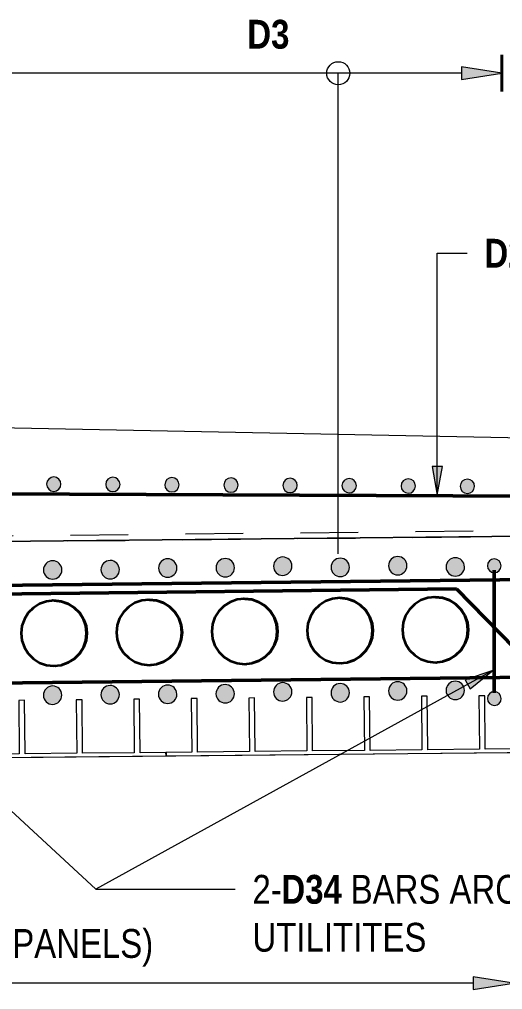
# Model space of a CAD drawing. Header units: metres. Extents: x 577 to 630, y 3 to 1710.
# Drawn here: x 607.186 to 608.026, y 18.465 to 20.15 of the extents above; entities that cross this region are included whole.
import ezdxf

# ---------------------------------------------------------------- set-up
doc = ezdxf.new("R2010")
doc.units = ezdxf.units.M
doc.linetypes.add('JacobsDash', pattern=[0.0045, 0.003, -0.0015])
for name, color, linetype, lineweight in [('D-BDGE', 7, 'Continuous', 13), ('D-BDGE-FLOOR', 7, 'Continuous', 50), ('D-BDGE-FLOOR-HID', 7, 'JacobsDash', 18), ('D-BDGE-FRAMING', 7, 'Continuous', 50), ('D-BDGE-LINE', 7, 'Continuous', 9), ('D-ENHA-TEXT', 7, 'Continuous', 9)]:
    doc.layers.add(name, color=color, linetype=linetype, lineweight=lineweight)
doc.layers.add('D-BDGE-Conduits', color=1, linetype='Continuous', lineweight=9, true_color=0xff0000)
doc.styles.add('Arial Narrow_2', font='ARIALN.TTF', dxfattribs={"height": 0.05})
doc.styles.add('Arial Narrow_B_1', font='ARIALNB.TTF', dxfattribs={"height": 0.05})

# ---------------------------------------------------------------- blocks, each defined once
blk = doc.blocks.new('07_STR_DPS_PermadecPanel - 07_STR_DPS_PermadecPanel-5973117-DRG-1095 SECTION 1')
at = {"layer": 'D-BDGE-FRAMING', "lineweight": 13}
for p, q in [((-1687.8408, 18.9641), (-1687.8508, 18.964)), ((-1687.8508, 18.964), (-1687.8498, 18.871)), ((-1687.8398, 18.8711), (-1687.8408, 18.9641)), ((-1687.7408, 18.9651), (-1687.7508, 18.965)), ((-1687.7508, 18.965), (-1687.7499, 18.872)), ((-1687.7399, 18.8721), (-1687.7408, 18.9651)), ((-1687.6408, 18.9661), (-1687.6508, 18.966)), ((-1687.6508, 18.966), (-1687.6499, 18.873)), ((-1687.6399, 18.8731), (-1687.6408, 18.9661)), ((-1687.5408, 18.9671), (-1687.5508, 18.967)), ((-1687.5508, 18.967), (-1687.5499, 18.874)), ((-1687.5399, 18.8741), (-1687.5408, 18.9671)), ((-1687.4408, 18.9681), (-1687.4508, 18.968)), ((-1687.4508, 18.968), (-1687.4499, 18.875)), ((-1687.4399, 18.8751), (-1687.4408, 18.9681)), ((-1687.3408, 18.9691), (-1687.3508, 18.969)), ((-1687.3508, 18.969), (-1687.3499, 18.876)), ((-1687.3399, 18.8761), (-1687.3408, 18.9691)), ((-1687.5499, 18.874), (-1687.6399, 18.8731)), ((-1687.4499, 18.875), (-1687.5399, 18.8741)), ((-1687.3499, 18.876), (-1687.4399, 18.8751)), ((-1687.2949, 18.8766), (-1687.3399, 18.8761)), ((-1687.2948, 18.8706), (-1687.2949, 18.8766)), ((-1687.8498, 18.871), (-1687.8948, 18.8706)), ((-1687.8948, 18.8646), (-1687.2948, 18.8706)), ((-1687.8948, 18.8706), (-1687.8948, 18.8646)), ((-1687.7499, 18.872), (-1687.8398, 18.8711)), ((-1687.6499, 18.873), (-1687.7399, 18.8721))]:
    blk.add_line(p, q, dxfattribs=at)
blk = doc.blocks.new('07_STR_DPS_PermadecPanel - 07_STR_DPS_PermadecPanel-V14-DRG-1095 SECTION 1')
at = {"layer": 'D-BDGE-FRAMING', "lineweight": 13}
for p, q in [((-1686.7408, 18.9751), (-1686.7508, 18.975)), ((-1686.7508, 18.975), (-1686.7499, 18.882)), ((-1686.7399, 18.8821), (-1686.7408, 18.9751)), ((-1687.2408, 18.9701), (-1687.2508, 18.97)), ((-1687.2508, 18.97), (-1687.2498, 18.877)), ((-1687.2398, 18.8771), (-1687.2408, 18.9701)), ((-1687.1408, 18.9711), (-1687.1508, 18.971)), ((-1687.1508, 18.971), (-1687.1499, 18.878)), ((-1687.1399, 18.8781), (-1687.1408, 18.9711)), ((-1687.0408, 18.9721), (-1687.0508, 18.972)), ((-1687.0508, 18.972), (-1687.0499, 18.879)), ((-1687.0399, 18.8791), (-1687.0408, 18.9721)), ((-1686.9408, 18.9731), (-1686.9508, 18.973)), ((-1686.9508, 18.973), (-1686.9499, 18.88)), ((-1686.9399, 18.8801), (-1686.9408, 18.9731)), ((-1686.8408, 18.9741), (-1686.8508, 18.974)), ((-1686.8508, 18.974), (-1686.8499, 18.881)), ((-1686.8399, 18.8811), (-1686.8408, 18.9741)), ((-1687.2498, 18.877), (-1687.2948, 18.8766)), ((-1687.2948, 18.8706), (-1686.6948, 18.8766)), ((-1687.2948, 18.8766), (-1687.2948, 18.8706)), ((-1687.1499, 18.878), (-1687.2398, 18.8771)), ((-1687.0499, 18.879), (-1687.1399, 18.8781)), ((-1686.9499, 18.88), (-1687.0399, 18.8791)), ((-1686.8499, 18.881), (-1686.9399, 18.8801)), ((-1686.7499, 18.882), (-1686.8399, 18.8811)), ((-1686.6949, 18.8826), (-1686.7399, 18.8821)), ((-1686.6948, 18.8766), (-1686.6949, 18.8826))]:
    blk.add_line(p, q, dxfattribs=at)
blk = doc.blocks.new('CS_DET_Reinf_Bar Section_Solid - Reo Dot 32-6113454-DRG-1095 SECTION 1')
at = {"layer": 'D-BDGE-LINE'}
blk.add_hatch(color=256, dxfattribs=at).paths.add_polyline_path([(-1688.7919, 18.942), (-1688.7878, 18.9426), (-1688.7839, 18.9441), (-1688.7806, 18.9467), (-1688.7781, 18.95), (-1688.7765, 18.9539), (-1688.7759, 18.958), (-1688.7765, 18.9621), (-1688.7781, 18.966), (-1688.7806, 18.9693), (-1688.7839, 18.9719), (-1688.7878, 18.9735), (-1688.7919, 18.974), (-1688.7961, 18.9735), (-1688.7999, 18.9719), (-1688.8033, 18.9693), (-1688.8058, 18.966), (-1688.8074, 18.9621), (-1688.8079, 18.958), (-1688.8074, 18.9539), (-1688.8058, 18.95), (-1688.8033, 18.9467), (-1688.7999, 18.9441), (-1688.7961, 18.9426)])
for start, end in [(0, 180), (180, 0)]:
    blk.add_arc((-1688.7919, 18.958), 0.016, start, end, dxfattribs=at)
blk = doc.blocks.new('Repeating Detail - Reo Dot_Scale 25_Section-1695670-DRG-1095 SECTION 1')
at = {"layer": 'D-BDGE-LINE'}
for points in [[(-1687.49, 19.33), (-1687.4868, 19.3304), (-1687.4837, 19.3317), (-1687.4811, 19.3336), (-1687.4791, 19.3362), (-1687.4779, 19.3392), (-1687.4774, 19.3425), (-1687.4778, 19.3457), (-1687.4791, 19.3487), (-1687.481, 19.3513), (-1687.4836, 19.3533), (-1687.4866, 19.3546), (-1687.4899, 19.355), (-1687.4931, 19.3546), (-1687.4961, 19.3534), (-1687.4987, 19.3514), (-1687.5007, 19.3488), (-1687.502, 19.3458), (-1687.5024, 19.3426), (-1687.502, 19.3394), (-1687.5008, 19.3363), (-1687.4988, 19.3337), (-1687.4962, 19.3317), (-1687.4932, 19.3305)], [(-1687.3873, 19.3295), (-1687.3841, 19.3299), (-1687.381, 19.3311), (-1687.3784, 19.3331), (-1687.3764, 19.3357), (-1687.3752, 19.3387), (-1687.3747, 19.3419), (-1687.3751, 19.3451), (-1687.3764, 19.3482), (-1687.3783, 19.3508), (-1687.3809, 19.3528), (-1687.3839, 19.354), (-1687.3872, 19.3545), (-1687.3904, 19.3541), (-1687.3934, 19.3528), (-1687.396, 19.3509), (-1687.398, 19.3483), (-1687.3993, 19.3453), (-1687.3997, 19.342), (-1687.3993, 19.3388), (-1687.3981, 19.3358), (-1687.3961, 19.3332), (-1687.3935, 19.3312), (-1687.3905, 19.3299), (-1687.3884, 19.3296)], [(-1687.2846, 19.3289), (-1687.2813, 19.3293), (-1687.2783, 19.3306), (-1687.2757, 19.3325), (-1687.2737, 19.3351), (-1687.2725, 19.3381), (-1687.272, 19.3414), (-1687.2724, 19.3446), (-1687.2737, 19.3476), (-1687.2756, 19.3502), (-1687.2782, 19.3522), (-1687.2812, 19.3535), (-1687.2844, 19.3539), (-1687.2877, 19.3535), (-1687.2907, 19.3523), (-1687.2933, 19.3503), (-1687.2953, 19.3477), (-1687.2966, 19.3447), (-1687.297, 19.3415), (-1687.2966, 19.3383), (-1687.2954, 19.3352), (-1687.2934, 19.3326), (-1687.2908, 19.3306), (-1687.2878, 19.3294)], [(-1687.1819, 19.3284), (-1687.1786, 19.3288), (-1687.1756, 19.33), (-1687.173, 19.332), (-1687.171, 19.3346), (-1687.1697, 19.3376), (-1687.1693, 19.3408), (-1687.1697, 19.3441), (-1687.1709, 19.3471), (-1687.1729, 19.3497), (-1687.1755, 19.3517), (-1687.1785, 19.3529), (-1687.1817, 19.3534), (-1687.185, 19.353), (-1687.188, 19.3517), (-1687.1906, 19.3498), (-1687.1926, 19.3472), (-1687.1939, 19.3442), (-1687.1943, 19.3409), (-1687.1939, 19.3377), (-1687.1927, 19.3347), (-1687.1907, 19.3321), (-1687.1881, 19.3301), (-1687.1851, 19.3288)], [(-1687.0792, 19.3278), (-1687.0759, 19.3282), (-1687.0729, 19.3295), (-1687.0703, 19.3314), (-1687.0683, 19.334), (-1687.067, 19.337), (-1687.0666, 19.3403), (-1687.067, 19.3435), (-1687.0682, 19.3465), (-1687.0702, 19.3491), (-1687.0728, 19.3511), (-1687.0758, 19.3524), (-1687.079, 19.3528), (-1687.0823, 19.3524), (-1687.0853, 19.3512), (-1687.0879, 19.3492), (-1687.0899, 19.3466), (-1687.0911, 19.3436), (-1687.0916, 19.3404), (-1687.0912, 19.3372), (-1687.0899, 19.3341), (-1687.088, 19.3315), (-1687.0854, 19.3295), (-1687.0824, 19.3283)], [(-1686.9764, 19.3273), (-1686.9732, 19.3277), (-1686.9702, 19.3289), (-1686.9676, 19.3309), (-1686.9656, 19.3335), (-1686.9643, 19.3365), (-1686.9639, 19.3397), (-1686.9643, 19.343), (-1686.9655, 19.346), (-1686.9675, 19.3486), (-1686.9701, 19.3506), (-1686.9731, 19.3518), (-1686.9763, 19.3523), (-1686.9795, 19.3519), (-1686.9826, 19.3506), (-1686.9852, 19.3487), (-1686.9872, 19.3461), (-1686.9884, 19.3431), (-1686.9889, 19.3399), (-1686.9885, 19.3366), (-1686.9872, 19.3336), (-1686.9853, 19.331), (-1686.9827, 19.329), (-1686.9797, 19.3277)], [(-1686.8737, 19.3267), (-1686.8705, 19.3271), (-1686.8675, 19.3284), (-1686.8649, 19.3304), (-1686.8629, 19.3329), (-1686.8616, 19.3359), (-1686.8612, 19.3392), (-1686.8616, 19.3424), (-1686.8628, 19.3454), (-1686.8648, 19.348), (-1686.8674, 19.35), (-1686.8704, 19.3513), (-1686.8736, 19.3517), (-1686.8768, 19.3513), (-1686.8799, 19.3501), (-1686.8825, 19.3481), (-1686.8845, 19.3455), (-1686.8857, 19.3425), (-1686.8862, 19.3393), (-1686.8857, 19.3361), (-1686.8845, 19.333), (-1686.8825, 19.3304), (-1686.88, 19.3284), (-1686.877, 19.3272)], [(-1686.771, 19.3262), (-1686.7678, 19.3266), (-1686.7648, 19.3278), (-1686.7622, 19.3298), (-1686.7602, 19.3324), (-1686.7589, 19.3354), (-1686.7584, 19.3386), (-1686.7589, 19.3419), (-1686.7601, 19.3449), (-1686.7621, 19.3475), (-1686.7646, 19.3495), (-1686.7676, 19.3508), (-1686.7709, 19.3512), (-1686.7741, 19.3508), (-1686.7771, 19.3496), (-1686.7797, 19.3476), (-1686.7817, 19.345), (-1686.783, 19.342), (-1686.7834, 19.3388), (-1686.783, 19.3355), (-1686.7818, 19.3325), (-1686.7798, 19.3299), (-1686.7773, 19.3279), (-1686.7742, 19.3266)]]:
    blk.add_hatch(color=256, dxfattribs=at).paths.add_polyline_path(points)
for centre, start, end in [((-1687.4899, 19.3425), 89.6949, 269.6949), ((-1687.4899, 19.3425), 269.6949, 89.6949), ((-1687.3872, 19.342), 89.6949, 269.6949), ((-1687.3872, 19.342), 269.6949, 89.6949), ((-1687.2845, 19.3414), 89.6949, 269.6949), ((-1687.2845, 19.3414), 269.6949, 89.6949), ((-1687.1818, 19.3409), 89.6949, 269.6949), ((-1687.1818, 19.3409), 269.6949, 89.6949), ((-1687.0791, 19.3403), 89.6949, 269.6949), ((-1687.0791, 19.3403), 269.6949, 89.6949), ((-1686.9764, 19.3398), 89.6949, 269.6949), ((-1686.9764, 19.3398), 269.6949, 89.6949), ((-1686.8737, 19.3392), 89.6949, 269.6949), ((-1686.8737, 19.3392), 269.6949, 89.6949), ((-1686.7709, 19.3387), 89.6949, 269.6949), ((-1686.7709, 19.3387), 269.6949, 89.6949)]:
    blk.add_arc(centre, 0.0125, start, end, dxfattribs=at)
blk = doc.blocks.new('CS_DET_Reinf_Bar Section_Solid - Reo Dot 24-6224135-DRG-1095 SECTION 1')
at = {"layer": 'D-BDGE-LINE'}
blk.add_hatch(color=256, dxfattribs=at).paths.add_polyline_path([(-1688.9567, 19.0087), (-1688.9536, 19.0091), (-1688.9507, 19.0103), (-1688.9482, 19.0122), (-1688.9463, 19.0147), (-1688.9451, 19.0176), (-1688.9447, 19.0207), (-1688.9451, 19.0238), (-1688.9466, 19.027), (-1688.9482, 19.0292), (-1688.9507, 19.0311), (-1688.9536, 19.0323), (-1688.9567, 19.0327), (-1688.9598, 19.0323), (-1688.9627, 19.0311), (-1688.9652, 19.0292), (-1688.9671, 19.0267), (-1688.9683, 19.0238), (-1688.9687, 19.0207), (-1688.9683, 19.0176), (-1688.9671, 19.0147), (-1688.9652, 19.0122), (-1688.9627, 19.0103), (-1688.9598, 19.0091)])
for start, end in [(0, 180), (180, 0)]:
    blk.add_arc((-1688.9567, 19.0207), 0.012, start, end, dxfattribs=at)
blk = doc.blocks.new('CS_Reinforcement Extents Dim - CS_Reinforcement Extents Dim-6475463-DRG-1095 SECTION 1')
at = {"layer": 'D-BDGE-LINE'}
blk.add_hatch(color=256, dxfattribs=at).paths.add_polyline_path([(-1686.7812, 20.0451), (-1686.7112, 20.0563), (-1686.7812, 20.0674)])
at = {"layer": 'D-BDGE-LINE', "lineweight": 40}
blk.add_line((-1686.7112, 20.0245), (-1686.7112, 20.0883), dxfattribs=at)
at = {"layer": 'D-BDGE-LINE', "lineweight": 18}
for p, q in [((-1686.7812, 20.0563), (-1688.9212, 20.0563)), ((-1686.7812, 20.0674), (-1686.7812, 20.0451)), ((-1686.7112, 20.0563), (-1686.7812, 20.0674)), ((-1686.7812, 20.0451), (-1686.7112, 20.0563))]:
    blk.add_line(p, q, dxfattribs=at)
blk = doc.blocks.new('CS_Reinforcement Extents Dim - CS_Reinforcement Extents Dim-6476920-DRG-1095 SECTION 1')
at = {"layer": 'D-BDGE-LINE'}
blk.add_hatch(color=256, dxfattribs=at).paths.add_polyline_path([(-1686.7607, 18.4646), (-1686.6907, 18.4757), (-1686.7607, 18.4869)])
at = {"layer": 'D-BDGE-LINE', "lineweight": 18}
for p, q in [((-1686.7607, 18.4869), (-1686.7607, 18.4646)), ((-1686.6907, 18.4757), (-1686.7607, 18.4869)), ((-1686.7607, 18.4757), (-1688.8907, 18.4757)), ((-1686.7607, 18.4646), (-1686.6907, 18.4757))]:
    blk.add_line(p, q, dxfattribs=at)

msp = doc.modelspace()

# ---------------------------------------------------------------- hatches: boundary and pattern name
at = {"layer": 'D-ENHA-TEXT'}
for points in [[(607.9125, 19.3233), (607.9214, 19.3733), (607.9037, 19.3733)], [(608.0092, 19.0187), (607.9611, 19.0024), (607.9696, 18.9869)]]:
    msp.add_hatch(color=256, dxfattribs=at).paths.add_polyline_path(points)

# ---------------------------------------------------------------- linework, layer by layer
at = {"layer": 'D-BDGE', "lineweight": 18}
for p, q in [((607.7404, 19.2213), (607.7404, 20.0563)), ((605.8752, 19.2299), (610.6336, 19.2777))]:
    msp.add_line(p, q, dxfattribs=at)
at = {"layer": 'D-BDGE', "lineweight": 50}
for p, q in [((609.5622, 19.315), (605.8935, 19.3316)), ((605.3542, 19.1466), (608.9247, 19.1864)), ((608.0117, 19.1933), (608.0117, 18.98)), ((607.0472, 19.1505), (607.9461, 19.1605)), ((608.0742, 19.0295), (607.9461, 19.1605)), ((605.359, 18.9767), (608.9247, 19.0165))]:
    msp.add_line(p, q, dxfattribs=at)
at = {"layer": 'D-BDGE', "linetype": 'JacobsDash', "lineweight": 18}
msp.add_line((605.8751, 19.2399), (610.6335, 19.2883), dxfattribs=at)
at = {"layer": 'D-BDGE', "lineweight": 18}
msp.add_circle((607.7404, 20.0563), 0.02, dxfattribs=at)
at = {"layer": 'D-BDGE-Conduits', "color": 143, "linetype": 'JacobsDash', "lineweight": 35, "true_color": 0x78aac8}
for p, q in [((607.7412, 19.1448), (607.7408, 19.1447)), ((607.9069, 19.1463), (607.9066, 19.1463)), ((607.244, 19.1402), (607.2436, 19.1402)), ((607.4097, 19.1417), (607.4094, 19.1417)), ((607.5755, 19.1433), (607.5751, 19.1432)), ((607.2484, 19.0269), (607.2487, 19.0269)), ((607.4141, 19.0284), (607.4145, 19.0284)), ((607.5799, 19.0299), (607.5802, 19.0299)), ((607.7456, 19.0314), (607.746, 19.0314)), ((607.9114, 19.0329), (607.9117, 19.0329))]:
    msp.add_line(p, q, dxfattribs=at)
at = {"layer": 'D-BDGE-Conduits', "color": 143, "linetype": 'JacobsDash', "lineweight": 35, "true_color": 0x78aac8, "flags": 128}
for points in [[(607.7432, 19.1448), (607.7305, 19.1434), (607.7185, 19.1392), (607.7077, 19.1324), (607.6987, 19.1234), (607.6919, 19.1127), (607.6877, 19.1007), (607.6862, 19.0881)], [(607.8002, 19.0881), (607.7988, 19.1007), (607.7946, 19.1127), (607.7878, 19.1235), (607.7787, 19.1324), (607.7679, 19.1392), (607.7559, 19.1434), (607.7432, 19.1448)], [(607.7436, 19.1448), (607.7563, 19.1434), (607.7683, 19.1392), (607.7791, 19.1324), (607.7881, 19.1235), (607.7949, 19.1127), (607.7991, 19.1007), (607.8006, 19.0881)], [(607.909, 19.1463), (607.8963, 19.1449), (607.8842, 19.1407), (607.8734, 19.1339), (607.8644, 19.1249), (607.8576, 19.1142), (607.8534, 19.1022), (607.852, 19.0896)], [(607.9659, 19.0896), (607.9645, 19.1022), (607.9603, 19.1142), (607.9535, 19.125), (607.9445, 19.1339), (607.9337, 19.1407), (607.9216, 19.1449), (607.909, 19.1463)], [(607.9093, 19.1463), (607.922, 19.1449), (607.9341, 19.1407), (607.9449, 19.134), (607.9539, 19.125), (607.9607, 19.1142), (607.9649, 19.1022), (607.9663, 19.0896)], [(607.246, 19.1403), (607.2333, 19.1389), (607.2213, 19.1347), (607.2105, 19.1279), (607.2014, 19.1189), (607.1947, 19.1081), (607.1904, 19.0962), (607.189, 19.0835)], [(607.303, 19.0836), (607.3015, 19.0962), (607.2973, 19.1082), (607.2905, 19.1189), (607.2815, 19.1279), (607.2707, 19.1347), (607.2587, 19.1389), (607.246, 19.1403)], [(607.2464, 19.1403), (607.259, 19.1389), (607.2711, 19.1347), (607.2819, 19.1279), (607.2909, 19.119), (607.2977, 19.1082), (607.3019, 19.0962), (607.3033, 19.0836)], [(607.4117, 19.1418), (607.3991, 19.1404), (607.387, 19.1362), (607.3762, 19.1294), (607.3672, 19.1204), (607.3604, 19.1097), (607.3562, 19.0977), (607.3548, 19.085)], [(607.4687, 19.0851), (607.4673, 19.0977), (607.4631, 19.1097), (607.4563, 19.1204), (607.4473, 19.1294), (607.4365, 19.1362), (607.4244, 19.1404), (607.4117, 19.1418)], [(607.4121, 19.1418), (607.4248, 19.1404), (607.4368, 19.1362), (607.4476, 19.1294), (607.4566, 19.1205), (607.4634, 19.1097), (607.4676, 19.0977), (607.4691, 19.0851)], [(607.5775, 19.1433), (607.5648, 19.1419), (607.5528, 19.1377), (607.542, 19.1309), (607.5329, 19.1219), (607.5261, 19.1112), (607.5219, 19.0992), (607.5205, 19.0865)], [(607.6345, 19.0866), (607.633, 19.0992), (607.6288, 19.1112), (607.622, 19.122), (607.613, 19.1309), (607.6022, 19.1377), (607.5902, 19.1419), (607.5775, 19.1433)], [(607.5778, 19.1433), (607.5905, 19.1419), (607.6026, 19.1377), (607.6134, 19.1309), (607.6224, 19.122), (607.6292, 19.1112), (607.6334, 19.0992), (607.6348, 19.0866)], [(607.189, 19.0835), (607.1904, 19.0709), (607.1947, 19.0589), (607.2014, 19.0482), (607.2105, 19.0392), (607.2213, 19.0324), (607.2333, 19.0283), (607.246, 19.0268)], [(607.246, 19.0268), (607.2587, 19.0283), (607.2707, 19.0325), (607.2815, 19.0392), (607.2905, 19.0482), (607.2973, 19.059), (607.3015, 19.071), (607.303, 19.0836)], [(607.3033, 19.0836), (607.3019, 19.071), (607.2977, 19.059), (607.2909, 19.0482), (607.2819, 19.0392), (607.2711, 19.0325), (607.259, 19.0283)], [(607.3548, 19.085), (607.3562, 19.0724), (607.3604, 19.0604), (607.3672, 19.0497), (607.3762, 19.0407), (607.387, 19.034), (607.3991, 19.0298), (607.4117, 19.0283)], [(607.4117, 19.0283), (607.4244, 19.0298), (607.4365, 19.034), (607.4473, 19.0407), (607.4563, 19.0497), (607.4631, 19.0605), (607.4673, 19.0725), (607.4687, 19.0851)], [(607.4691, 19.0851), (607.4676, 19.0725), (607.4634, 19.0605), (607.4566, 19.0497), (607.4476, 19.0407), (607.4368, 19.034), (607.4248, 19.0298)], [(607.5205, 19.0865), (607.5219, 19.0739), (607.5261, 19.0619), (607.5329, 19.0512), (607.542, 19.0422), (607.5528, 19.0355), (607.5648, 19.0313), (607.5775, 19.0298)], [(607.5775, 19.0298), (607.5902, 19.0313), (607.6022, 19.0355), (607.613, 19.0422), (607.622, 19.0512), (607.6288, 19.062), (607.633, 19.074), (607.6345, 19.0866)], [(607.6348, 19.0866), (607.6334, 19.074), (607.6292, 19.062), (607.6224, 19.0512), (607.6134, 19.0423), (607.6026, 19.0355), (607.5905, 19.0313)], [(607.6862, 19.0881), (607.6877, 19.0754), (607.6919, 19.0634), (607.6987, 19.0527), (607.7077, 19.0437), (607.7185, 19.037), (607.7305, 19.0328), (607.7432, 19.0314)], [(607.7432, 19.0314), (607.7559, 19.0328), (607.7679, 19.037), (607.7787, 19.0437), (607.7878, 19.0527), (607.7946, 19.0635), (607.7988, 19.0755), (607.8002, 19.0881)], [(607.8006, 19.0881), (607.7991, 19.0755), (607.7949, 19.0635), (607.7881, 19.0527), (607.7791, 19.0438), (607.7683, 19.037), (607.7563, 19.0328)], [(607.852, 19.0896), (607.8534, 19.0769), (607.8576, 19.065), (607.8644, 19.0542), (607.8734, 19.0452), (607.8842, 19.0385), (607.8963, 19.0343), (607.909, 19.0329)], [(607.909, 19.0329), (607.9216, 19.0343), (607.9337, 19.0385), (607.9445, 19.0452), (607.9535, 19.0542), (607.9603, 19.065), (607.9645, 19.077), (607.9659, 19.0896)], [(607.9663, 19.0896), (607.9649, 19.077), (607.9607, 19.065), (607.9539, 19.0542), (607.9449, 19.0453), (607.9341, 19.0385), (607.922, 19.0343)]]:
    msp.add_lwpolyline(points, dxfattribs=at)
at = {"layer": 'D-BDGE-FLOOR', "color": 252, "lineweight": 13, "true_color": 0x888888}
for p, q in [((609.6312, 19.3917), (605.8336, 19.4661)), ((605.8753, 19.2301), (609.6374, 19.269))]:
    msp.add_line(p, q, dxfattribs=at)
at = {"layer": 'D-BDGE-FLOOR', "lineweight": 13}
for p, q in [((607.19, 19.0959), (607.1889, 19.0896)), ((607.192, 19.1031), (607.1901, 19.0966)), ((607.3557, 19.0974), (607.3547, 19.0911)), ((607.3578, 19.1046), (607.3559, 19.0981)), ((607.5214, 19.0989), (607.5204, 19.0926)), ((607.5235, 19.1061), (607.5216, 19.0996)), ((607.8519, 19.0956), (607.8516, 19.0899)), ((607.8529, 19.1019), (607.8519, 19.0956)), ((607.855, 19.1091), (607.8531, 19.1026)), ((607.1889, 19.0896), (607.1886, 19.0839)), ((607.1886, 19.0831), (607.1891, 19.0757)), ((607.3547, 19.0911), (607.3543, 19.0854)), ((607.3543, 19.0846), (607.3549, 19.0772)), ((607.3549, 19.0772), (607.3558, 19.0724)), ((607.5204, 19.0926), (607.5201, 19.0869)), ((607.5201, 19.0861), (607.5206, 19.0787)), ((607.5206, 19.0787), (607.5215, 19.0739)), ((607.8516, 19.0891), (607.8521, 19.0817)), ((607.8521, 19.0817), (607.853, 19.077)), ((607.853, 19.0767), (607.8557, 19.0683)), ((607.1891, 19.0757), (607.19, 19.0709)), ((607.1901, 19.0707), (607.1927, 19.0623)), ((607.3558, 19.0722), (607.3584, 19.0638)), ((607.5215, 19.0737), (607.5242, 19.0653)), ((607.7222, 19.0347), (607.7357, 19.0311))]:
    msp.add_line(p, q, dxfattribs=at)
at = {"layer": 'D-BDGE-FLOOR', "lineweight": 13, "flags": 128}
for points in [[(607.7375, 19.1453), (607.724, 19.1422), (607.7115, 19.1359), (607.701, 19.1269), (607.6929, 19.1156), (607.6877, 19.1027), (607.6858, 19.089), (607.6873, 19.0752), (607.692, 19.0622), (607.6997, 19.0506), (607.71, 19.0413), (607.7222, 19.0347)], [(607.8946, 19.1452), (607.8817, 19.1401), (607.8703, 19.132), (607.8613, 19.1215), (607.855, 19.1091)], [(607.2316, 19.1392), (607.2187, 19.134), (607.2074, 19.126), (607.1983, 19.1155), (607.192, 19.1031)], [(607.3974, 19.1407), (607.3844, 19.1355), (607.3731, 19.1275), (607.364, 19.117), (607.3578, 19.1046)], [(607.5631, 19.1422), (607.5502, 19.1371), (607.5389, 19.129), (607.5298, 19.1185), (607.5235, 19.1061)], [(607.1927, 19.0623), (607.1994, 19.0501), (607.2088, 19.0399), (607.2203, 19.0322), (607.2334, 19.0275), (607.2471, 19.0261)], [(607.3584, 19.0638), (607.3651, 19.0516), (607.3745, 19.0414), (607.3861, 19.0337), (607.3992, 19.029), (607.4129, 19.0276)], [(607.5242, 19.0653), (607.5308, 19.0531), (607.5402, 19.0429), (607.5518, 19.0352), (607.5649, 19.0305), (607.5786, 19.0291)], [(607.8557, 19.0683), (607.8623, 19.0562), (607.8717, 19.0459), (607.8833, 19.0382), (607.8964, 19.0335), (607.9101, 19.0321)], [(605.2671, 18.8488), (606.7083, 18.8632), (608.1494, 18.8776), (609.5906, 18.892), (610.6336, 18.9025)]]:
    msp.add_lwpolyline(points, dxfattribs=at)
at = {"layer": 'D-BDGE-FLOOR-HID', "lineweight": 13, "flags": 128}
msp.add_lwpolyline([(605.8703, 19.2298), (606.7086, 19.2382), (608.1497, 19.2526), (609.5908, 19.2671), (609.7227, 19.2684)], dxfattribs=at)
at = {"layer": 'D-ENHA-TEXT'}
for p, q in [((607.9125, 19.7436), (607.9645, 19.7436)), ((607.9125, 19.3233), (607.9125, 19.7436)), ((607.9214, 19.3733), (607.9037, 19.3733)), ((607.9037, 19.3733), (607.9125, 19.3233)), ((607.9125, 19.3233), (607.9214, 19.3733)), ((606.9061, 19.021), (607.3187, 18.6388)), ((608.0092, 19.0187), (607.3187, 18.6388)), ((608.0092, 19.0187), (607.9611, 19.0024)), ((607.9696, 18.9869), (608.0092, 19.0187)), ((607.9611, 19.0024), (607.9696, 18.9869)), ((607.3187, 18.6388), (607.5613, 18.6388)), ((607.3187, 18.6388), (607.5613, 18.6388))]:
    msp.add_line(p, q, dxfattribs=at)

# ---------------------------------------------------------------- block references
at = {"layer": 'D-BDGE-FRAMING', "lineweight": 13}
for name in ['07_STR_DPS_PermadecPanel - 07_STR_DPS_PermadecPanel-V14-DRG-1095 SECTION 1', '07_STR_DPS_PermadecPanel - 07_STR_DPS_PermadecPanel-5973117-DRG-1095 SECTION 1']:
    msp.add_blockref(name, (2294.7358, 0), dxfattribs=at)
at = {"layer": 'D-BDGE-LINE'}
for name in ['CS_Reinforcement Extents Dim - CS_Reinforcement Extents Dim-6475463-DRG-1095 SECTION 1', 'Repeating Detail - Reo Dot_Scale 25_Section-1695670-DRG-1095 SECTION 1', 'CS_Reinforcement Extents Dim - CS_Reinforcement Extents Dim-6476920-DRG-1095 SECTION 1']:
    msp.add_blockref(name, (2294.7358, 0), dxfattribs=at)
for name, p, rotation in [('CS_DET_Reinf_Bar Section_Solid - Reo Dot 32-6113454-DRG-1095 SECTION 1', (2296.2958, 6.6722), 0.2182613267174817), ('CS_DET_Reinf_Bar Section_Solid - Reo Dot 32-6113454-DRG-1095 SECTION 1', (2296.3958, 6.6726), 0.2182613267174817), ('CS_DET_Reinf_Bar Section_Solid - Reo Dot 32-6113454-DRG-1095 SECTION 1', (2296.4958, 6.6754), 0.2182613267174817), ('CS_DET_Reinf_Bar Section_Solid - Reo Dot 32-6113454-DRG-1095 SECTION 1', (2296.5958, 6.6733), 0.2182613267174817), ('CS_DET_Reinf_Bar Section_Solid - Reo Dot 32-6113454-DRG-1095 SECTION 1', (2296.6958, 6.6762), 0.2182613267174817), ('CS_DET_Reinf_Bar Section_Solid - Reo Dot 32-6113454-DRG-1095 SECTION 1', (2296.7958, 6.6741), 0.2182613267174817), ('CS_DET_Reinf_Bar Section_Solid - Reo Dot 24-6224135-DRG-1095 SECTION 1', (2297.0286, 6.6141), 0.2182613267174817), ('CS_DET_Reinf_Bar Section_Solid - Reo Dot 32-6113454-DRG-1095 SECTION 1', (2296.0958, 6.6689), 0.2182613267174817), ('CS_DET_Reinf_Bar Section_Solid - Reo Dot 32-6113454-DRG-1095 SECTION 1', (2296.1958, 6.6693), 0.2182613267174817), ('CS_DET_Reinf_Bar Section_Solid - Reo Dot 32-6113454-DRG-1095 SECTION 1', (2296.1347, 13.9571), 0.472899583949959), ('CS_DET_Reinf_Bar Section_Solid - Reo Dot 32-6113454-DRG-1095 SECTION 1', (2296.2347, 13.958), 0.472899583949959), ('CS_DET_Reinf_Bar Section_Solid - Reo Dot 32-6113454-DRG-1095 SECTION 1', (2296.3347, 13.9588), 0.472899583949959), ('CS_DET_Reinf_Bar Section_Solid - Reo Dot 32-6113454-DRG-1095 SECTION 1', (2296.4347, 13.9596), 0.472899583949959), ('CS_DET_Reinf_Bar Section_Solid - Reo Dot 32-6113454-DRG-1095 SECTION 1', (2296.5347, 13.9629), 0.472899583949959), ('CS_DET_Reinf_Bar Section_Solid - Reo Dot 32-6113454-DRG-1095 SECTION 1', (2296.6347, 13.9613), 0.472899583949959), ('CS_DET_Reinf_Bar Section_Solid - Reo Dot 32-6113454-DRG-1095 SECTION 1', (2296.7347, 13.9646), 0.472899583949959), ('CS_DET_Reinf_Bar Section_Solid - Reo Dot 32-6113454-DRG-1095 SECTION 1', (2296.8347, 13.9654), 0.472899583949959), ('CS_DET_Reinf_Bar Section_Solid - Reo Dot 24-6224135-DRG-1095 SECTION 1', (2297.0679, 13.8899), 0.472899583949959)]:
    msp.add_blockref(name, p, dxfattribs=dict(at, rotation=rotation))

# ---------------------------------------------------------------- texts
at = {"layer": 'D-ENHA-TEXT', "char_height": 0.05, "attachment_point": 1, "bg_fill": 3, "box_fill_scale": 1, "bg_fill_color": 256, "bg_fill_transparency": 0}
for s, insert, style in [('D3', (607.5823, 20.149), 'Arial Narrow_B_1'), ('D26', (607.9945, 19.7686), 'Arial Narrow_B_1'), ('UTILITITES', (607.5913, 18.5805), 'Arial Narrow_2')]:
    msp.add_mtext(s, dxfattribs=dict(at, insert=insert, style=style))

# ---------------------------------------------------------------- next in the draw order: texts
at = {"layer": 'D-ENHA-TEXT', "insert": (607.5913, 18.6638), "char_height": 0.05, "attachment_point": 1, "style": 'Arial Narrow_2', "bg_fill": 3, "box_fill_scale": 1, "bg_fill_color": 256, "bg_fill_transparency": 0}
msp.add_mtext('2-', dxfattribs=at)
at = {"layer": 'D-ENHA-TEXT', "insert": (606.585, 18.5697), "char_height": 0.05, "attachment_point": 1, "style": 'Arial Narrow_2', "bg_fill": 3, "box_fill_scale": 1, "bg_fill_color": 256, "bg_fill_true_color": 13158600, "bg_fill_transparency": 0}
msp.add_mtext(' (ABOVE PERMADEC PANELS)', dxfattribs=at)

# ---------------------------------------------------------------- next in the draw order: texts
at = {"layer": 'D-ENHA-TEXT', "insert": (607.6416, 18.6638), "char_height": 0.05, "attachment_point": 1, "style": 'Arial Narrow_B_1', "bg_fill": 3, "box_fill_scale": 1, "bg_fill_color": 256, "bg_fill_transparency": 0}
msp.add_mtext('D34', dxfattribs=at)

# ---------------------------------------------------------------- next in the draw order: texts
at = {"layer": 'D-ENHA-TEXT', "insert": (607.7461, 18.6638), "char_height": 0.05, "attachment_point": 1, "style": 'Arial Narrow_2', "bg_fill": 3, "box_fill_scale": 1, "bg_fill_color": 256, "bg_fill_transparency": 0}
msp.add_mtext(' BARS AROUND ', dxfattribs=at)

doc.saveas('drawing.dxf')
